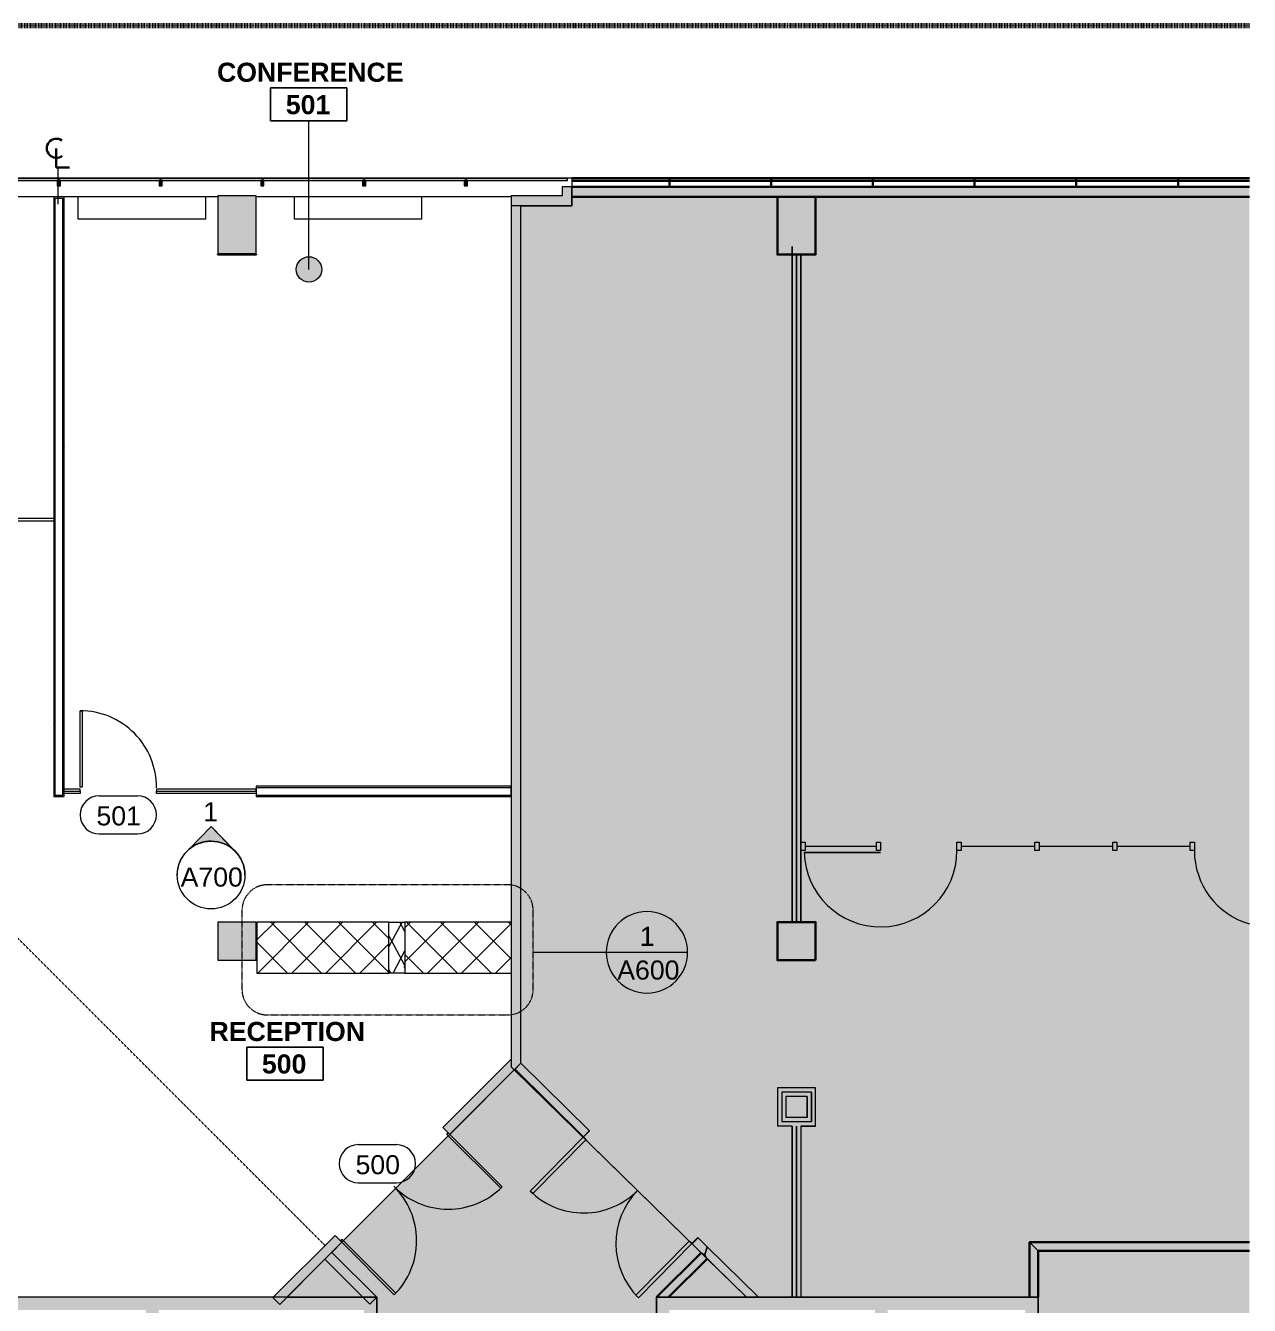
# Model space of a CAD drawing. Header units: inches. Extents: x 920 to 3738, y -709 to 819.
# Drawn here: x 3161 to 3738, y 164 to 768 of the extents above; entities that cross this region are included whole.
import ezdxf

# ---------------------------------------------------------------- set-up
doc = ezdxf.new("R2010")
doc.units = ezdxf.units.IN
doc.header["$MEASUREMENT"] = 0
for name, pattern in [('Dash Dot 3_16_', [0.3125, 0.1875, -0.0625, 0, -0.0625]), ('IMPORT-bb$0$HIDDEN _2_', [0.09375, 0.0625, -0.03125]), ('IMPORT-dp$0$04', [0.5, 0.5, 0, 0, 0]), ('Overhead 1_16_', [0.101562, 0.0625, -0.039062])]:
    doc.linetypes.add(name, pattern=pattern)
for name, color, linetype, lineweight in [('A-ANNO-NOTE', 131, 'Continuous', 9), ('A-ANNO-SYMB', 150, 'Continuous', 9), ('A-AREA-IDEN', 2, 'Continuous', 9), ('A-COLS', 52, 'Continuous', 13), ('A-DETL', 90, 'Continuous', 9), ('A-DETL-GENF', 92, 'Continuous', 9), ('A-DETL-THIN', 151, 'Continuous', 9), ('A-DOOR', 31, 'Continuous', 13), ('A-DOOR-IDEN', 31, 'Continuous', 9), ('A-FLOR-OVHD', 1, 'Overhead 1_16_', 9), ('A-GLAZ-CURT', 52, 'Continuous', 9), ('A-GLAZ-CWMG', 51, 'Continuous', 9), ('A-WALL', 113, 'Continuous', 13), ('A-WALL-PATT', 111, 'Continuous', 13), ('bb$0$A-BBASE', 250, 'Continuous', 30), ('dp$0$A-0-DOOR-S', 7, 'Continuous', 9), ('dp$0$A-Door-exst', 7, 'Continuous', 9), ('dp$0$A-N-GLAS', 7, 'Continuous', 9), ('dp$0$A-N-MULL', 7, 'Continuous', 9), ('dp$0$A-Wall', 250, 'Continuous', 30), ('dp$0$A-WALL-CL04', 7, 'IMPORT-dp$0$04', 9), ('dp$0$A-WALL-EXST', 7, 'Continuous', 9), ('dp$0$A-Wall-Patt', 7, 'Continuous', 9), ('G-ANNO-SYMB', 111, 'Continuous', 9), ('I-WALL', 2, 'Continuous', 9), ('Q-CASE', 31, 'Continuous', 9), ('S-COLS', 52, 'Continuous', 13)]:
    doc.layers.add(name, color=color, linetype=linetype, lineweight=lineweight)
doc.styles.add('Arial_1', font='arial.ttf', dxfattribs={"height": 9})
doc.styles.add('Swis721 Lt BT', font='swissl.ttf', dxfattribs={"height": 9})
doc.styles.add('Swis721 Lt BT_B', font='', dxfattribs={"height": 9})
doc.styles.get('Swis721 Lt BT_B').set_extended_font_data('Swis721 Lt BT', bold=True)
pattern_1 = [(0, (2996.523, 0), (30.72, 7.68), [1.267, -21.773, 1.267, -21.773, -122.88]), (0, (2996.523, 0), (30.72, 7.68), [-46.08, 1.267, -44.813, 1.267, -21.773, -53.76]), (0, (2996.523, 0), (30.72, 7.68), [-115.2, 1.267, -14.093, 1.267, -37.133]), (120, (3008.043, 3.84), (-22.011075, 22.7643), [1.267, -21.773, 1.267, -21.773, -122.88]), (120, (3008.043, 3.84), (-22.011075, 22.7643), [-46.08, 1.267, -44.813, 1.267, -21.773, -53.76]), (120, (3008.043, 3.84), (-22.011075, 22.7643), [-115.2, 1.267, -14.093, 1.267, -37.133]), (240, (3011.883, 19.2), (-8.708925, -30.4443), [1.267, -21.773, 1.267, -21.773, -122.88]), (240, (3011.883, 19.2), (-8.708925, -30.4443), [-46.08, 1.267, -44.813, 1.267, -21.773, -53.76]), (240, (3011.883, 19.2), (-8.708925, -30.4443), [-115.2, 1.267, -14.093, 1.267, -37.133])]
pattern_2 = [(45, (-328.137, -345), (-8.01223, 8.01223), []), (135, (-328.137, -345), (-8.01223, -8.01223), [])]

# ---------------------------------------------------------------- blocks, each defined once
blk = doc.blocks.new('1951 Kidwell_Linked_dwg_bb-7240425-5TH FLOOR CONSTRUCTION')
at = {"layer": 'bb$0$A-BBASE'}
for points in [[(537, 660), (537, 687.25), (519, 687.25), (519, 660)], [(273, 660), (273, 660.13), (255, 660.13), (255, 660)], [(537, 327), (537, 345), (519, 345), (519, 327)]]:
    blk.add_hatch(color=256, dxfattribs=at).paths.add_polyline_path(points, flags=0)
at = {"layer": 'bb$0$A-BBASE', "color": 10, "linetype": 'IMPORT-bb$0$HIDDEN _2_', "lineweight": 70}
blk.add_line((-62, 768), (741.69, 768), dxfattribs=at)
at = {"layer": 'bb$0$A-BBASE'}
for p, q in [((741.69, 696), (422, 696)), ((422, 694.75), (741.69, 694.75)), ((468, 692), (468, 696)), ((516, 692), (516, 696)), ((564, 692), (564, 696)), ((612, 692), (612, 696)), ((660, 692), (660, 696)), ((708, 692), (708, 696)), ((422, 692), (741.69, 692)), ((422, 687.25), (741.69, 687.25)), ((537, 687.25), (519, 687.25)), ((519, 687.25), (519, 660)), ((537, 660), (537, 687.25)), ((273, 660.13), (255, 660.13)), ((255, 660.13), (255, 660)), ((255, 660), (273, 660)), ((273, 660), (273, 660.13)), ((519, 660), (537, 660)), ((537, 345), (519, 345)), ((519, 345), (519, 327)), ((537, 327), (537, 345)), ((519, 327), (537, 327))]:
    blk.add_line(p, q, dxfattribs=at)
at = {"layer": 'bb$0$A-BBASE', "flags": 128}
for points in [[(537, 687.25), (537, 660), (519, 660), (519, 687.25)], [(273, 660.13), (273, 660), (255, 660), (255, 660.13)]]:
    blk.add_lwpolyline(points, dxfattribs=at)
blk.add_lwpolyline([(537, 327), (537, 345), (519, 345), (519, 327)], close=True, dxfattribs=at)
blk = doc.blocks.new('1951 Kidwell_Linked_dwg_dp$0$CS_SG180-7240435-5TH FLOOR CONSTRUCTION')
at = {"layer": 'dp$0$A-0-DOOR-S'}
blk.add_arc((567.69, 378.78), 36.01, 181.3504, 359.99241, dxfattribs=at)
at = {"layer": 'dp$0$A-Door-exst'}
for p, q in [((567.69, 377.93), (531.69, 377.93)), ((531.69, 377.93), (567.69, 377.93))]:
    blk.add_line(p, q, dxfattribs=at)
blk = doc.blocks.new('1951 Kidwell_Linked_dwg_dp$0$CS_SG180-7240436-5TH FLOOR CONSTRUCTION')
at = {"layer": 'dp$0$A-0-DOOR-S'}
blk.add_arc((751.73, 378.78), 36.01, 180.00759, 253.77426, dxfattribs=at)
blk = doc.blocks.new('1951 Kidwell_Linked_dwg-6963106-5TH FLOOR CONSTRUCTION')
at = {"layer": 'bb$0$A-BBASE'}
for points in [[(537, 660), (537, 687.25), (519, 687.25), (519, 660)], [(273, 660), (273, 660.13), (255, 660.13), (255, 660)], [(537, 327), (537, 345), (519, 345), (519, 327)]]:
    blk.add_hatch(color=256, dxfattribs=at).paths.add_polyline_path(points, flags=0)
at = {"layer": 'bb$0$A-BBASE', "color": 10, "linetype": 'IMPORT-bb$0$HIDDEN _2_', "lineweight": 70}
blk.add_line((-62, 768), (741.69, 768), dxfattribs=at)
at = {"layer": 'bb$0$A-BBASE'}
for p, q in [((422, 696), (741.69, 696)), ((422, 694.75), (741.69, 694.75)), ((468, 692), (468, 696)), ((516, 692), (516, 696)), ((564, 692), (564, 696)), ((612, 692), (612, 696)), ((660, 692), (660, 696)), ((708, 692), (708, 696)), ((422, 692), (741.69, 692)), ((422, 687.25), (741.69, 687.25)), ((537, 687.25), (519, 687.25)), ((519, 687.25), (519, 660)), ((537, 660), (537, 687.25)), ((273, 660.13), (255, 660.13)), ((255, 660.13), (255, 660)), ((255, 660), (273, 660)), ((273, 660), (273, 660.13)), ((519, 660), (537, 660)), ((537, 345), (519, 345)), ((519, 345), (519, 327)), ((537, 327), (537, 345)), ((519, 327), (537, 327))]:
    blk.add_line(p, q, dxfattribs=at)
at = {"layer": 'bb$0$A-BBASE', "flags": 128}
for points in [[(537, 687.25), (537, 660), (519, 660), (519, 687.25)], [(273, 660.13), (273, 660), (255, 660), (255, 660.13)]]:
    blk.add_lwpolyline(points, dxfattribs=at)
blk.add_lwpolyline([(537, 327), (537, 345), (519, 345), (519, 327)], close=True, dxfattribs=at)
at = {"layer": 'dp$0$A-Door-exst', "flags": 128}
for points in [[(427.56, 243.69), (428.81, 242.46), (403.63, 216.9), (402.38, 218.13)], [(430.37, 246.54), (430.28, 246.63), (427.47, 243.78), (427.56, 243.69)], [(478.67, 193.33), (477.42, 194.56), (452.25, 169.01), (453.49, 167.78)], [(481.48, 196.18), (481.57, 196.09), (478.76, 193.25), (478.67, 193.33)]]:
    blk.add_lwpolyline(points, close=True, dxfattribs=at)
at = {"layer": 'dp$0$A-Door-exst'}
for centre, start, end in [((427.56, 243.69), 225.42663, 315.42663), ((478.67, 193.33), 135.42663, 225.42663)]:
    blk.add_arc(centre, 35.88, start, end, dxfattribs=at)
at = {"layer": 'dp$0$A-N-GLAS'}
for p, q in [((532.01, 380.78), (565.69, 380.78)), ((605.69, 380.78), (640.43, 380.78)), ((642.43, 380.78), (677.18, 380.78)), ((679.18, 380.78), (713.72, 380.78))]:
    blk.add_line(p, q, dxfattribs=at)
at = {"layer": 'dp$0$A-N-MULL', "flags": 128}
for points in [[(530.01, 382.78), (532.01, 382.78), (532.01, 378.78), (530.01, 378.78)], [(565.69, 382.78), (567.69, 382.78), (567.69, 378.78), (565.69, 378.78)], [(603.69, 382.78), (605.69, 382.78), (605.69, 378.78), (603.69, 378.78)], [(640.43, 382.78), (642.43, 382.78), (642.43, 378.78), (640.43, 378.78)], [(677.18, 382.78), (679.18, 382.78), (679.18, 378.78), (677.18, 378.78)], [(713.72, 382.78), (715.72, 382.78), (715.72, 378.78), (713.72, 378.78)]]:
    blk.add_lwpolyline(points, close=True, dxfattribs=at)
at = {"layer": 'dp$0$A-Wall'}
for p, q in [((483.03, 189.03), (462, 168)), ((467.66, 168), (485.86, 186.21))]:
    blk.add_line(p, q, dxfattribs=at)
at = {"layer": 'dp$0$A-Wall', "flags": 128}
for points in [[(741.69, 194), (638, 194), (638, 168)], [(642, 168), (642, 190), (741.69, 190)]]:
    blk.add_lwpolyline(points, dxfattribs=at)
at = {"layer": 'dp$0$A-WALL-CL04'}
for p, q in [((528.01, 659.78), (528.01, 344.78)), ((528.01, 344.78), (528.01, 659.78)), ((535.01, 264.78), (521.01, 264.78)), ((535.01, 264.78), (521.01, 264.78)), ((521.01, 264.78), (521.01, 250.78)), ((521.01, 264.78), (521.01, 250.78)), ((535.01, 250.78), (535.01, 264.78)), ((535.01, 264.78), (535.01, 250.78)), ((535.01, 250.78), (521.01, 250.78)), ((535.01, 250.78), (521.01, 250.78)), ((528.01, 168), (528.01, 248.78)), ((528.01, 248.78), (528.01, 168))]:
    blk.add_line(p, q, dxfattribs=at)
at = {"layer": 'dp$0$A-WALL-EXST'}
for p, q in [((526.01, 663.78), (526.01, 344.78)), ((526.01, 344.78), (526.01, 663.78)), ((530.01, 659.78), (530.01, 344.78)), ((530.01, 344.78), (530.01, 659.78)), ((537.01, 266.78), (519.01, 266.78)), ((537.01, 266.78), (519.01, 266.78)), ((519.01, 266.78), (519.01, 248.78)), ((519.01, 266.78), (519.01, 248.78)), ((537.01, 248.78), (537.01, 266.78)), ((537.01, 248.78), (537.01, 266.78)), ((533.01, 262.78), (523.01, 262.78)), ((533.01, 262.78), (523.01, 262.78)), ((523.01, 262.78), (523.01, 252.78)), ((523.01, 262.78), (523.01, 252.78)), ((533.01, 252.78), (533.01, 262.78)), ((533.01, 262.78), (533.01, 252.78)), ((526.01, 248.78), (519.01, 248.78)), ((526.01, 248.78), (519.01, 248.78)), ((533.01, 252.78), (523.01, 252.78)), ((533.01, 252.78), (523.01, 252.78)), ((526.01, 168), (526.01, 248.78)), ((526.01, 248.78), (526.01, 168)), ((537.01, 248.78), (530.01, 248.78)), ((530.01, 248.78), (530.01, 168)), ((530.01, 248.78), (537.01, 248.78)), ((530.01, 248.78), (530.01, 168)), ((483.03, 189.03), (462, 168))]:
    blk.add_line(p, q, dxfattribs=at)
at = {"layer": 'dp$0$A-WALL-EXST', "flags": 128}
blk.add_lwpolyline([(398, 278.43), (395.19, 275.58), (427.56, 243.69), (430.37, 246.54)], close=True, dxfattribs=at)
for points in [[(510.08, 168), (485.84, 191.88), (481.48, 196.18), (478.67, 193.33), (483.03, 189.03), (485.86, 186.21)], [(467.66, 168), (485.88, 186.23), (504.38, 168)]]:
    blk.add_lwpolyline(points, dxfattribs=at)
at = {"layer": 'dp$0$A-Wall-Patt'}
for p, q in [((395.19, 275.58), (398, 278.43)), ((430.37, 246.54), (427.56, 243.69))]:
    blk.add_line(p, q, dxfattribs=at)
at = {"layer": 'dp$0$A-Wall-Patt', "flags": 128}
for points in [[(478.67, 193.33), (479.02, 193.68), (481.48, 196.18)], [(485.88, 186.23), (484.8, 187.98), (485.84, 191.88), (484.8, 187.98), (483.03, 189.03), (485.86, 186.21), (484.8, 187.98), (483.03, 189.03)]]:
    blk.add_lwpolyline(points, dxfattribs=at)
blk.add_lwpolyline([(642, 190), (638, 194)], close=True, dxfattribs=at)
for name in ['1951 Kidwell_Linked_dwg_bb-7240425-5TH FLOOR CONSTRUCTION', '1951 Kidwell_Linked_dwg_dp$0$CS_SG180-7240435-5TH FLOOR CONSTRUCTION', '1951 Kidwell_Linked_dwg_dp$0$CS_SG180-7240436-5TH FLOOR CONSTRUCTION']:
    blk.add_blockref(name, (0, 0))
blk = doc.blocks.new('Door - Glass Double - Full Rail - Short Pull-7298233-5TH FLOOR CONSTRUCTION')
at = {"layer": 'A-DOOR', "color": 8, "lineweight": 20}
for p, q in [((-36, 37.26), (-35, 37.26)), ((-36, 2.31), (-36, 37.26)), ((-35, 37.26), (-35, 1.26)), ((35, 37.26), (35, 1.26)), ((36, 37.26), (35, 37.26)), ((36, 2.31), (36, 37.26)), ((-35, 1.26), (-36, 1.26)), ((35, 1.26), (36, 1.26))]:
    blk.add_line(p, q, dxfattribs=at)
at = {"layer": 'A-DOOR', "lineweight": 9}
for centre, start, end in [((-36, 1.26), 359.5, 90), ((36, 1.26), 90, 180.5)]:
    blk.add_arc(centre, 36, start, end, dxfattribs=at)
blk = doc.blocks.new('Concrete-Rectangular-Column - 18 x 18-7059525-5TH FLOOR CONSTRUCTION')
at = {"layer": 'S-COLS', "lineweight": 9}
blk.add_hatch(color=7, dxfattribs=at).paths.add_polyline_path([(9, -9), (8.99, 9), (-9, 9), (-9, -9), (8.99, -9)], flags=0)
at = {"layer": 'S-COLS', "color": 8, "lineweight": 20}
for p, q in [((9, 9), (-9, 9)), ((-9, 9), (-9, -9)), ((9, -9), (9, 9)), ((-9, -9), (9, -9))]:
    blk.add_line(p, q, dxfattribs=at)
blk = doc.blocks.new('Concrete-Rectangular-Column - 18 x 27-7059394-5TH FLOOR CONSTRUCTION')
at = {"layer": 'S-COLS', "lineweight": 9}
blk.add_hatch(color=7, dxfattribs=at).paths.add_polyline_path([(9, -13.75), (9, 13.75), (-9, 13.75), (-9, -13.75)], flags=0)
at = {"layer": 'S-COLS', "color": 8, "lineweight": 20}
for p, q in [((9, 13.75), (-9, 13.75)), ((-9, 13.75), (-9, -13.75)), ((9, -13.75), (9, 13.75)), ((-9, -13.75), (9, -13.75))]:
    blk.add_line(p, q, dxfattribs=at)
blk = doc.blocks.new('Door - Glass Single - Full Rail - Short Handle-7611544-5TH FLOOR CONSTRUCTION')
at = {"layer": 'A-DOOR', "lineweight": 20}
for p, q in [((17, -2), (18, -2)), ((17, -38), (17, -2)), ((18, -2), (18, -38)), ((18, -38), (17, -38))]:
    blk.add_line(p, q, dxfattribs=at)
at = {"layer": 'A-DOOR', "lineweight": 9}
blk.add_arc((18, -2), 36, 179.5, 270, dxfattribs=at)
blk = doc.blocks.new('System Panel - Glazed-7347231-5TH FLOOR CONSTRUCTION')
at = {"layer": 'A-GLAZ-CURT', "lineweight": 13}
for p, q in [((-37.375, 1.75), (-45.625, 1.75)), ((-45.625, 1.75), (-45.625, 0.75)), ((-45.625, 0.75), (-37.375, 0.75)), ((-37.375, 0.75), (-37.375, 1.75)), ((45.625, 1.75), (-1.375, 1.75)), ((-1.375, 1.75), (-1.375, 0.75)), ((-1.375, 0.75), (45.625, 0.75)), ((45.625, 0.75), (45.625, 1.75))]:
    blk.add_line(p, q, dxfattribs=at)
blk = doc.blocks.new('Rectangular Mullion - 1_ Square-7325458-5TH FLOOR CONSTRUCTION')
at = {"layer": 'A-GLAZ-CWMG'}
for p, q in [((190, 405.75), (182.4375, 405.75)), ((190, 406.75), (190, 405.75))]:
    blk.add_line(p, q, dxfattribs=at)
blk = doc.blocks.new('Rectangular Mullion - 1_ Square-7325449-5TH FLOOR CONSTRUCTION')
at = {"layer": 'A-GLAZ-CWMG'}
for p, q in [((226, 405.75), (226, 406.75)), ((273, 405.75), (226, 405.75))]:
    blk.add_line(p, q, dxfattribs=at)
blk = doc.blocks.new('Reception Desk - Reception Desk-7512951-5TH FLOOR CONSTRUCTION')
at = {"layer": 'Q-CASE'}
h = blk.add_hatch(dxfattribs=at)
h.set_pattern_fill('FP_4', color=256, style=0, pattern_type=2)
h.set_pattern_definition(pattern_2)
h.paths.add_polyline_path([(7.57, -24), (7.57, 0), (-54.76, 0), (-54.76, -24)], flags=0)
h = blk.add_hatch(dxfattribs=at)
h.set_pattern_fill('FP_5', color=256, style=0, pattern_type=2)
h.set_pattern_definition([(62.08, (-67.153, -345), (-4.2454, 8.0125), []), (117.92, (-67.153, -345), (-4.2454, -8.0125), [])])
h.paths.add_polyline_path([(15.07, -24), (15.07, -21.94), (14.54, -20.89), (15.07, -21.67), (15.07, 0), (7.57, 0), (7.57, -24)], flags=0)
h = blk.add_hatch(dxfattribs=at)
h.set_pattern_fill('FP_4', color=256, style=0, pattern_type=2)
h.set_pattern_definition(pattern_2)
h.paths.add_polyline_path([(15.07, -24), (65.24, -24), (65.24, 0), (15.07, 0), (15.07, -21.67), (15.19, -21.85), (15.07, -21.94)], flags=0)
h = blk.add_hatch(dxfattribs=at)
h.set_pattern_fill('FP_3', color=256, style=0, pattern_type=2)
h.set_pattern_definition([(47.454, (-334.085, -336.275), (-7.5585, 5.4917), []), (144.001, (-334.085, -336.275), (-7.5587, -8.23484), [])])
h.paths.add_polyline_path([(15.07, -21.94), (15.19, -21.85), (14.54, -20.89)], flags=0)
for p, q in [((-54.76, 0), (-54.76, -24)), ((7.57, 0), (-54.76, 0)), ((7.57, -24), (7.57, 0)), ((7.57, 0), (15.07, 0)), ((65.24, 0), (15.07, 0)), ((15.07, 0), (15.07, -21.67)), ((-54.76, -24), (7.57, -24)), ((15.07, -24), (7.57, -24)), ((14.54, -20.89), (15.19, -21.85)), ((15.07, -21.94), (15.07, -24)), ((15.07, -24), (65.24, -24))]:
    blk.add_line(p, q, dxfattribs=at)
blk = doc.blocks.new('System Panel - Glazed-7347563-5TH FLOOR CONSTRUCTION')
at = {"layer": 'A-GLAZ-CURT'}
blk.add_hatch(color=7, dxfattribs=at).paths.add_polyline_path([(-24, 0.75), (24, 0.75), (24, 1.75), (-24, 1.75), (-24, 1.59)], flags=0)
at = {"layer": 'A-GLAZ-CURT', "color": 8, "lineweight": 20}
for p, q in [((24, 1.75), (-24, 1.75)), ((-24, 1.75), (-24, 0.75)), ((-24, 0.75), (24, 0.75)), ((24, 0.75), (24, 1.75))]:
    blk.add_line(p, q, dxfattribs=at)
blk = doc.blocks.new('System Panel - Glazed-7354887-5TH FLOOR CONSTRUCTION')
at = {"layer": 'A-GLAZ-CURT'}
blk.add_hatch(color=7, dxfattribs=at).paths.add_polyline_path([(21.39, 0.75), (24.01, 0.75), (24.01, 1.75), (-24.01, 1.75), (-24.01, 0.75), (2.01, 0.75)], flags=0)
at = {"layer": 'A-GLAZ-CURT', "color": 8, "lineweight": 20}
for p, q in [((24.01, 1.75), (-24.01, 1.75)), ((-24.01, 1.75), (-24.01, 0.75)), ((-24.01, 0.75), (24.01, 0.75)), ((24.01, 0.75), (24.01, 1.75))]:
    blk.add_line(p, q, dxfattribs=at)
blk = doc.blocks.new('Rectangular Mullion - 1_5_ x 2_5_ rectangular-7354297-5TH FLOOR CONSTRUCTION')
at = {"layer": 'A-GLAZ-CWMG'}
blk.add_hatch(color=7, dxfattribs=at).paths.add_polyline_path([(0, 1.75), (0.75, 1.75), (0.75, -0.75), (-0.75, -0.75), (-0.75, 1.75)], flags=0)
at = {"layer": 'A-GLAZ-CWMG', "color": 8, "lineweight": 20}
for p, q in [((-0.75, 1.75), (0.75, 1.75)), ((-0.75, -0.75), (-0.75, 1.75)), ((0.75, 1.75), (0.75, -0.75)), ((0.75, -0.75), (-0.75, -0.75))]:
    blk.add_line(p, q, dxfattribs=at)
blk = doc.blocks.new('System Panel - Glazed-7514559-5TH FLOOR CONSTRUCTION')
at = {"layer": 'A-GLAZ-CURT', "lineweight": 13}
for p, q in [((63.125, 1.75), (-63.125, 1.75)), ((-63.125, 1.75), (-63.125, 0.75)), ((-63.125, 0.75), (63.125, 0.75)), ((63.125, 0.75), (63.125, 1.75))]:
    blk.add_line(p, q, dxfattribs=at)
blk = doc.blocks.new('Room Tag - Room Name and Number-3379422-5TH FLOOR CONSTRUCTION')
at = {"layer": 'A-AREA-IDEN'}
for p, q in [((-0.1881, -0.1636), (-0.1881, -0.0018)), ((-0.1881, -0.0018), (0.1869, -0.0018)), ((0.1869, -0.0018), (-0.1881, -0.0018)), ((-0.1881, -0.0018), (-0.1881, -0.1636)), ((0.1869, -0.0018), (0.1869, -0.1636)), ((0.1869, -0.1636), (0.1869, -0.0018)), ((0.1869, -0.1636), (-0.1881, -0.1636)), ((-0.1881, -0.1636), (0.1869, -0.1636))]:
    blk.add_line(p, q, dxfattribs=at)
blk = doc.blocks.new('Door Tag - Door Tag-41184-5TH FLOOR CONSTRUCTION')
at = {"layer": 'A-DOOR-IDEN'}
for p, q in [((-0.09375, 0.09375), (0.09375, 0.09375)), ((-0.09375, -0.09375), (0.09375, -0.09375))]:
    blk.add_line(p, q, dxfattribs=at)
for centre, start, end in [((-0.09375, 0), 90, 270), ((0.09375, 0), 270, 90)]:
    blk.add_arc(centre, 0.09375, start, end, dxfattribs=at)
blk = doc.blocks.new('Elevation - Filled Arrow 2-347888-5TH FLOOR CONSTRUCTION')
at = {"layer": 'G-ANNO-SYMB'}
blk.add_circle((0, 0), 0.1664, dxfattribs=at)
blk = doc.blocks.new('Elevation - Filled Arrow-151867-5TH FLOOR CONSTRUCTION')
at = {"layer": 'G-ANNO-SYMB'}
h = blk.add_hatch(color=256, dxfattribs=at)
edge = h.paths.add_edge_path(flags=0)
edge.add_line((0, 0.2393), (0.1103, 0.1247))
edge.add_arc((-0.0002, -0.0002), 0.1667, 48.49802, 130.55707)
edge.add_line((-0.1085, 0.1265), (0, 0.2393))
for p, q in [((0, 0.2393), (-0.1085, 0.1265)), ((-0.1084, 0.1266), (0, 0.2393)), ((0, 0.2393), (-0.1084, 0.1266)), ((0, 0.2393), (0.11, 0.1249)), ((0.1103, 0.1247), (0, 0.2393))]:
    blk.add_line(p, q, dxfattribs=at)
blk.add_arc((-0.0002, -0.0002), 0.1667, 48.49802, 130.55707, dxfattribs=at)
blk.add_ellipse((-0.0002, -0.0001), major_axis=(-0.1667, 0), ratio=0.999376, start_param=3.141593, end_param=6.283185, dxfattribs=at)
blk = doc.blocks.new('Floor Plan - Callout Head-3511279-5TH FLOOR CONSTRUCTION')
at = {"layer": 'A-ANNO-SYMB'}
blk.add_line((-0.2, 0), (0.2, 0), dxfattribs=at)
for start, end in [(360, 180), (180, 360)]:
    blk.add_arc((0, 0), 0.2, start, end, dxfattribs=at)
blk = doc.blocks.new('Centerline - Centerline-43150-5TH FLOOR CONSTRUCTION')
at = {"layer": 'A-ANNO-NOTE', "lineweight": 30}
for p, q in [((0, 0.0259), (0, -0.0678)), ((0, -0.0678), (0.0642, -0.0678))]:
    blk.add_line(p, q, dxfattribs=at)
blk.add_arc((0, 0.0273), 0.0469, 55.77551, 308.03717, dxfattribs=at)

msp = doc.modelspace()

# ---------------------------------------------------------------- hatches: boundary and pattern name
at = {"layer": 'A-AREA-IDEN'}
h = msp.add_hatch(color=256, dxfattribs=at)
edge = h.paths.add_edge_path(flags=0)
edge.add_arc((3294.48, 652.95), 6, 0, 360)
at = {"layer": 'A-COLS', "lineweight": 9}
h = msp.add_hatch(color=7, dxfattribs=at)
h.paths.add_polyline_path([(3392.52, -709), (3392.52, -438.89), (3343.86, -390.23), (3339.62, -394.47), (3388.02, -442.87), (3388.02, -698.14), (3047.14, -357.25), (3302.4, -357.25), (3314.17, -369.01), (3318.41, -364.77), (3315.58, -361.94), (3340.52, -337), (3340.52, -202), (3334.52, -202), (3334.52, -212), (3314.52, -212), (3314.52, -351.25), (3170.52, -351.25), (3170.52, -186), (3265.02, -186), (3265.02, -162), (3334.52, -162), (3334.52, -166), (3340.52, -166), (3340.52, -156), (3146.52, -156), (3146.52, -351.25), (3043.52, -351.25), (3043.52, -360), (3249.74, -566.22)], flags=0)
h.paths.add_polyline_path([(3465.89, -365.52), (3474.16, -357.25), (3738.21, -357.25), (3738.21, -351.25), (3638.52, -351.25), (3638.52, -156), (3444.52, -156), (3444.52, -166), (3450.52, -166), (3450.52, -162), (3513.52, -162), (3513.52, -186), (3614.52, -186), (3614.52, -351.25), (3470.52, -351.25), (3470.52, -208), (3450.52, -208), (3450.52, -202), (3444.52, -202), (3444.52, -344.16), (3463.45, -363.09)], flags=0)
h.paths.add_polyline_path([(3632.52, -351.25), (3618.52, -351.25), (3618.52, -182), (3517.52, -182), (3517.52, -162), (3632.52, -162), (3632.52, -336.12)], flags=0)
h.paths.add_polyline_path([(3466.52, -351.25), (3460.1, -351.25), (3450.52, -341.68), (3450.52, -212), (3466.52, -212), (3466.52, -348.75)], flags=0)
h.paths.add_polyline_path([(3166.52, -351.25), (3152.52, -351.25), (3152.52, -162), (3226.52, -162), (3226.52, -182), (3166.52, -182), (3166.52, -351.07)], flags=0)
h.paths.add_polyline_path([(3318.52, -350.51), (3318.52, -216), (3334.52, -216), (3334.52, -334.51), (3332.04, -337)], flags=0)
h.paths.add_polyline_path([(3249.74, -182), (3230.52, -182), (3230.52, -162), (3261.02, -162), (3261.02, -182)], flags=0)
h.paths.add_polyline_path([(3632.52, -84), (3638.52, -84), (3638.52, 122), (3632.52, 122), (3632.52, 48), (3567.52, 48), (3567.52, 162), (3632.52, 162), (3632.52, 157.44), (3638.52, 157.44), (3638.52, 168), (3458.52, 168), (3458.52, 114), (3464.52, 114), (3464.52, 162), (3561.52, 162), (3561.52, -78), (3464.52, -78), (3464.52, -30), (3458.52, -30), (3458.52, -84), (3592.52, -84), (3592.52, -78), (3567.52, -78), (3567.52, 34), (3632.52, 34), (3632.52, -78), (3628.52, -78), (3628.52, -84)], flags=0)
h.paths.add_polyline_path([(3217.52, -84), (3326.52, -84), (3326.52, -30), (3320.52, -30), (3320.52, -78), (3223.52, -78), (3223.52, 162), (3320.52, 162), (3320.52, 114), (3326.52, 114), (3326.52, 168), (3146.52, 168), (3146.52, 156), (3152.52, 156), (3152.52, 162), (3217.52, 162), (3217.52, 114), (3152.52, 114), (3152.52, 120), (3146.52, 120), (3146.52, -84), (3156.52, -84), (3156.52, -78), (3152.52, -78), (3152.52, 42), (3217.52, 42), (3217.52, -78), (3192.52, -78), (3192.52, -84)], flags=0)
h.paths.add_polyline_path([(3458.52, 12), (3464.52, 12), (3464.52, 72), (3458.52, 72), (3458.52, 68.06)], flags=0)
h.paths.add_polyline_path([(3326.52, 12), (3326.52, 72), (3320.52, 72), (3320.52, 12)], flags=0)
h.paths.add_polyline_path([(3567.52, 38), (3567.52, 44), (3632.52, 44), (3632.52, 38), (3567.74, 38)], flags=0)
h.paths.add_polyline_path([(3192.52, 48), (3152.52, 48), (3152.52, 108), (3217.52, 108), (3217.52, 48), (3217.22, 48)], flags=0)
at = {"layer": 'A-DETL-GENF'}
h = msp.add_hatch(color=9, dxfattribs=at)
h.paths.add_polyline_path([(3638.52, -351.25), (3738.21, -351.25), (3738.21, 130), (3698.52, 130), (3698.52, -156), (3638.52, -156), (3638.52, -336.12)], flags=0)
h.paths.add_polyline_path([(3500.91, 168), (3638.52, 168), (3638.52, 190), (3738.21, 190), (3738.21, 692), (3418.52, 692), (3418.52, 683), (3394.52, 683), (3394.52, 278.43), (3391.38, 275.29), (3493.98, 174.79)], flags=0)
h = msp.add_hatch(color=9, dxfattribs=at)
h.paths.add_polyline_path([(3389.69, -436.06), (3463.06, -362.69), (3444.52, -344.16), (3444.52, -156), (3698.52, -156), (3698.52, 130), (3738.21, 130), (3738.21, 190), (3638.52, 190), (3638.52, -84), (3458.52, -84), (3458.52, 168), (3500.91, 168), (3391.38, 275.29), (3305.31, 189.21), (3326.52, 168), (3326.52, -84), (3146.52, -84), (3146.52, 206), (2601.65, 206), (2601.65, 196.62), (2602.4, 196.62), (2602.4, 195.12), (2601.65, 195.12), (2601.65, 164.88), (2602.4, 164.88), (2602.4, 163.38), (2601.65, 163.38), (2601.65, 146), (3086.52, 146), (3086.52, -111.69), (3087.27, -111.69), (3087.27, -113.19), (3086.52, -113.19), (3086.52, -149.44), (3087.27, -149.44), (3087.27, -150.94), (3086.52, -150.94), (3086.52, -156), (3232.02, -156), (3232.02, -155.12), (3260.02, -155.12), (3260.02, -156), (3340.52, -156), (3340.52, -337), (3315.58, -361.94), (3388.02, -434.39)], flags=0)
h.paths.add_polyline_path([(3301.44, 168), (3319.98, 168), (3302.04, 185.94), (3284.1, 168), (3294.51, 168)], flags=0)
at = {"layer": 'A-WALL-PATT', "lineweight": 9}
for points in [[(3413.9, 683), (3418.52, 683), (3418.52, 692), (3413.9, 692), (3413.9, 687.25)], [(3389.9, 280.34), (3394.52, 284.97), (3394.52, 687.62), (3389.9, 687.62), (3389.9, 284.97)], [(3413.9, 683), (3413.9, 687.62), (3394.52, 687.62), (3394.52, 683)], [(3326.52, 168), (3305.31, 189.21), (3302.04, 185.94), (3319.98, 168)]]:
    msp.add_hatch(color=7, dxfattribs=at).paths.add_polyline_path(points, flags=0)
h = msp.add_hatch(dxfattribs=at)
h.set_pattern_fill('FP_2', color=256, style=0, pattern_type=2)
h.set_pattern_definition(pattern_1)
h.paths.add_polyline_path([(3174.71, 404.31), (3178.34, 404.31), (3178.34, 404.94), (3174.71, 404.94), (3174.71, 686.62), (3178.34, 686.62), (3178.34, 687.25), (3174.09, 687.25), (3174.09, 404.31)], flags=0)
h = msp.add_hatch(dxfattribs=at)
h.set_pattern_fill('FP_2', color=256, style=0, pattern_type=2)
h.set_pattern_definition(pattern_1)
h.paths.add_polyline_path([(3178.96, 404.31), (3178.96, 687.25), (3178.34, 687.25), (3178.34, 404.31)], flags=0)
h = msp.add_hatch(dxfattribs=at)
h.set_pattern_fill('FP_2', color=256, style=0, pattern_type=2)
h.set_pattern_definition(pattern_1)
h.paths.add_polyline_path([(3389.9, 408.56), (3389.87, 409.19), (3269.52, 409.19), (3269.52, 408.56), (3360.95, 408.56)], flags=0)
h = msp.add_hatch(dxfattribs=at)
h.set_pattern_fill('FP_2', color=256, style=0, pattern_type=2)
h.set_pattern_definition(pattern_1)
h.paths.add_polyline_path([(3389.9, 404.31), (3389.9, 404.94), (3269.52, 404.94), (3269.52, 404.31), (3360.95, 404.31)], flags=0)
h = msp.add_hatch(color=7, dxfattribs=at)
h.paths.add_polyline_path([(3284.1, 168), (3310.04, 193.94), (3306.77, 197.21), (3277.6, 168)], flags=0)
h.paths.add_polyline_path([(3360.95, 244.85), (3394.52, 278.43), (3394.52, 284.97), (3357.68, 248.12)], flags=0)

# ---------------------------------------------------------------- linework, layer by layer
at = {"layer": 'A-ANNO-NOTE'}
msp.add_line((3176.11, 683.7), (3176.11, 700.99), dxfattribs=at)
at = {"layer": 'A-ANNO-SYMB', "linetype": 'Dash Dot 3_16_'}
for p, q in [((3388.25, 362.64), (3274.88, 362.64)), ((3262.88, 350.64), (3262.88, 313.24)), ((3400.25, 313.24), (3400.25, 350.64)), ((3274.88, 301.24), (3388.25, 301.24))]:
    msp.add_line(p, q, dxfattribs=at)
at = {"layer": 'A-ANNO-SYMB'}
msp.add_line((3400.25, 330.77), (3434.74, 330.77), dxfattribs=at)
at = {"layer": 'A-ANNO-SYMB', "linetype": 'Dash Dot 3_16_'}
for centre, start, end in [((3274.88, 350.64), 90, 180), ((3388.25, 350.64), 0, 90), ((3274.88, 313.24), 180, 270), ((3388.25, 313.24), 270, 0)]:
    msp.add_arc(centre, 12, start, end, dxfattribs=at)
at = {"layer": 'A-AREA-IDEN'}
msp.add_line((3294.48, 652.95), (3294.48, 723.07), dxfattribs=at)
msp.add_circle((3294.48, 652.95), 6, dxfattribs=at)
at = {"layer": 'A-COLS', "color": 8, "lineweight": 20}
for p, q in [((3326.52, 168), (3146.52, 168)), ((3326.52, 114), (3326.52, 168)), ((3638.52, 168), (3458.52, 168)), ((3458.52, 168), (3458.52, 114)), ((3638.52, 157.44), (3638.52, 168))]:
    msp.add_line(p, q, dxfattribs=at)
at = {"layer": 'A-DETL'}
for p, q in [((3185.62, 676.75), (3185.62, 687.25)), ((3245.62, 687.25), (3245.62, 676.75)), ((3287.62, 676.75), (3287.62, 687.25)), ((3347.62, 687.25), (3347.62, 676.75)), ((3245.62, 676.75), (3185.62, 676.75)), ((3347.62, 676.75), (3287.62, 676.75))]:
    msp.add_line(p, q, dxfattribs=at)
at = {"layer": 'A-DETL-THIN'}
for p, q in [((3738.21, 692), (3418.52, 692)), ((3418.52, 692), (3418.52, 683)), ((3389.9, 683), (3389.9, 276.74)), ((3418.52, 683), (3389.9, 683)), ((3391.38, 275.29), (3284.1, 168)), ((3389.9, 276.74), (3500.91, 168)), ((3500.91, 168), (3391.38, 275.29)), ((3638.52, 168), (3638.52, 190)), ((3638.52, 190), (3738.21, 190)), ((3738.21, 190), (3638.52, 190)), ((3638.52, 190), (3638.52, -84)), ((3326.52, 168), (3146.52, 168)), ((3284.1, 168), (3326.52, 168)), ((3326.52, -84), (3326.52, 168)), ((3326.52, 168), (3326.52, -84)), ((3638.52, 168), (3458.52, 168)), ((3458.52, 168), (3458.52, -84)), ((3458.52, -84), (3458.52, 168)), ((3458.52, 168), (3500.91, 168)), ((3500.91, 168), (3638.52, 168)), ((3638.52, -84), (3638.52, 168))]:
    msp.add_line(p, q, dxfattribs=at)
at = {"layer": 'A-FLOR-OVHD'}
msp.add_line((3302.04, 192.48), (3021.62, 472.91), dxfattribs=at)
at = {"layer": 'A-WALL', "lineweight": 9}
for p, q in [((3006.63, 696.25), (3418.52, 696.25)), ((3418.52, 696.25), (3418.52, 692)), ((3174.09, 687.25), (3005.52, 687.25)), ((3251.52, 687.25), (3178.96, 687.25)), ((3389.9, 687.25), (3269.52, 687.25))]:
    msp.add_line(p, q, dxfattribs=at)
at = {"layer": 'A-WALL', "color": 8, "lineweight": 20}
for p, q in [((3418.52, 692), (3413.9, 692)), ((3413.9, 692), (3413.9, 687.62)), ((3418.52, 683), (3418.52, 692)), ((3389.9, 687.62), (3389.9, 409.19)), ((3413.9, 687.62), (3389.9, 687.62)), ((3394.52, 278.43), (3394.52, 683)), ((3394.52, 683), (3418.52, 683)), ((3389.9, 404.31), (3389.9, 280.34)), ((3389.9, 280.34), (3357.68, 248.12)), ((3360.95, 244.85), (3394.52, 278.43)), ((3357.68, 248.12), (3360.95, 244.85)), ((3306.77, 197.21), (3277.44, 167.88)), ((3305.31, 189.21), (3310.04, 193.94)), ((3310.04, 193.94), (3306.77, 197.21)), ((3326.52, 168), (3305.31, 189.21)), ((3280.71, 164.61), (3302.04, 185.94)), ((3302.04, 185.94), (3323.25, 164.73)), ((3277.44, 167.88), (3280.71, 164.61)), ((3323.25, 164.73), (3326.52, 168))]:
    msp.add_line(p, q, dxfattribs=at)
at = {"layer": 'A-WALL'}
for p, q in [((3174.71, 404.94), (3174.71, 686.62)), ((3174.71, 686.62), (3178.34, 686.62)), ((3178.34, 404.94), (3178.34, 686.62)), ((3174.71, 404.94), (3178.34, 404.94)), ((3269.52, 408.56), (3389.9, 408.56)), ((3269.52, 404.94), (3389.9, 404.94)), ((3389.9, 404.31), (3389.9, 409.19))]:
    msp.add_line(p, q, dxfattribs=at)
at = {"layer": 'I-WALL', "lineweight": 13}
for p, q in [((3174.09, 687.25), (3174.09, 404.31)), ((3178.96, 687.25), (3174.09, 687.25)), ((3178.96, 404.31), (3178.96, 687.25)), ((3389.9, 409.19), (3269.52, 409.19)), ((3269.52, 409.19), (3269.52, 404.31)), ((3174.09, 404.31), (3178.96, 404.31)), ((3269.52, 404.31), (3389.9, 404.31))]:
    msp.add_line(p, q, dxfattribs=at)

# ---------------------------------------------------------------- block references
at = {"layer": 'A-ANNO-NOTE', "xscale": 96, "yscale": 96, "zscale": 96}
msp.add_blockref('Centerline - Centerline-43150-5TH FLOOR CONSTRUCTION', (3175.28, 707.5), dxfattribs=at)
at = {"layer": 'A-ANNO-SYMB', "xscale": 95.99999999999994, "yscale": 95.99999999999994, "zscale": 95.99999999999994}
msp.add_blockref('Floor Plan - Callout Head-3511279-5TH FLOOR CONSTRUCTION', (3453.94, 330.77), dxfattribs=at)
at = {"layer": 'A-AREA-IDEN', "xscale": 95.99999999999994, "yscale": 95.99999999999994, "zscale": 95.99999999999994}
for p in [(3294.47, 738.78), (3283.18, 286.2)]:
    msp.add_blockref('Room Tag - Room Name and Number-3379422-5TH FLOOR CONSTRUCTION', p, dxfattribs=at)
at = {"layer": 'A-DOOR'}
for name, p, rotation in [('Door - Glass Single - Full Rail - Short Handle-7611544-5TH FLOOR CONSTRUCTION', (3204.52, 406.75), 180), ('Door - Glass Double - Full Rail - Short Pull-7298233-5TH FLOOR CONSTRUCTION', (3333.86, 221.03), 225)]:
    msp.add_blockref(name, p, dxfattribs=dict(at, rotation=rotation))
at = {"layer": 'A-DOOR-IDEN', "xscale": 95.99999999999994, "yscale": 95.99999999999994, "zscale": 95.99999999999994}
for p in [(3204.52, 395.62), (3326.76, 231.03)]:
    msp.add_blockref('Door Tag - Door Tag-41184-5TH FLOOR CONSTRUCTION', p, dxfattribs=at)
at = {"layer": 'A-GLAZ-CURT'}
for name, p in [('System Panel - Glazed-7347563-5TH FLOOR CONSTRUCTION', (3152.5, 694.12)), ('System Panel - Glazed-7347563-5TH FLOOR CONSTRUCTION', (3200.5, 694.12)), ('System Panel - Glazed-7347563-5TH FLOOR CONSTRUCTION', (3248.5, 694.12)), ('System Panel - Glazed-7347563-5TH FLOOR CONSTRUCTION', (3296.5, 694.12)), ('System Panel - Glazed-7347563-5TH FLOOR CONSTRUCTION', (3344.5, 694.12)), ('System Panel - Glazed-7354887-5TH FLOOR CONSTRUCTION', (3392.51, 694.12)), ('System Panel - Glazed-7514559-5TH FLOOR CONSTRUCTION', (3111.65, 533.66)), ('System Panel - Glazed-7347231-5TH FLOOR CONSTRUCTION', (3223.9, 406))]:
    msp.add_blockref(name, p, dxfattribs=at)
at = {"layer": 'A-GLAZ-CWMG', "extrusion": (0, 0, -1), "rotation": 180}
for p in [(-3176.5, 694.12), (-3224.5, 694.12), (-3272.5, 694.12), (-3320.5, 694.12), (-3368.5, 694.12)]:
    msp.add_blockref('Rectangular Mullion - 1_5_ x 2_5_ rectangular-7354297-5TH FLOOR CONSTRUCTION', p, dxfattribs=at)
at = {"layer": 'A-GLAZ-CWMG'}
for name in ['Rectangular Mullion - 1_ Square-7325458-5TH FLOOR CONSTRUCTION', 'Rectangular Mullion - 1_ Square-7325449-5TH FLOOR CONSTRUCTION']:
    msp.add_blockref(name, (2996.52, 0), dxfattribs=at)
at = {"layer": 'dp$0$A-WALL-EXST', "color": 250, "lineweight": 30}
msp.add_blockref('1951 Kidwell_Linked_dwg-6963106-5TH FLOOR CONSTRUCTION', (2996.52, 0), dxfattribs=at)
at = {"layer": 'G-ANNO-SYMB', "xscale": 95.99999999999994, "yscale": 95.99999999999994, "zscale": 95.99999999999994}
for name in ['Elevation - Filled Arrow-151867-5TH FLOOR CONSTRUCTION', 'Elevation - Filled Arrow 2-347888-5TH FLOOR CONSTRUCTION']:
    msp.add_blockref(name, (3248.3, 367.22), dxfattribs=at)
at = {"layer": 'Q-CASE'}
msp.add_blockref('Reception Desk - Reception Desk-7512951-5TH FLOOR CONSTRUCTION', (3324.66, 345), dxfattribs=at)
at = {"layer": 'S-COLS', "lineweight": 9}
for name, p in [('Concrete-Rectangular-Column - 18 x 27-7059394-5TH FLOOR CONSTRUCTION', (3260.52, 673.88)), ('Concrete-Rectangular-Column - 18 x 18-7059525-5TH FLOOR CONSTRUCTION', (3260.52, 336))]:
    msp.add_blockref(name, p, dxfattribs=at)

# ---------------------------------------------------------------- texts
at = {"layer": 'A-ANNO-SYMB', "char_height": 9, "attachment_point": 1, "style": 'Swis721 Lt BT'}
for s, insert, width in [('1', (3450.58, 342.8), 8.181), ('A600', (3439.94, 326.91), 33.936)]:
    msp.add_mtext(s, dxfattribs=dict(at, insert=insert, width=width))
at = {"layer": 'A-AREA-IDEN', "char_height": 9, "attachment_point": 1, "style": 'Swis721 Lt BT_B'}
for s, insert, width in [('CONFERENCE', (3251.11, 750.49), 104.838), ('501', (3283.57, 735.18), 25.452), ('RECEPTION', (3247.57, 297.92), 86.052), ('500', (3272.29, 282.6), 25.452)]:
    msp.add_mtext(s, dxfattribs=dict(at, insert=insert, width=width))
at = {"layer": 'A-DOOR-IDEN', "char_height": 9, "width": 24.543, "attachment_point": 1, "style": 'Swis721 Lt BT'}
for s, insert in [('501', (3194.22, 399.64)), ('500', (3316.46, 235.06))]:
    msp.add_mtext(s, dxfattribs=dict(at, insert=insert))
at = {"layer": 'G-ANNO-SYMB', "char_height": 9, "attachment_point": 1}
for s, insert, width, style in [('1', (3244.58, 401.6), 8.181, 'Swis721 Lt BT'), ('A700', (3233.94, 370.77), 35.754, 'Arial_1')]:
    msp.add_mtext(s, dxfattribs=dict(at, insert=insert, width=width, style=style))

doc.saveas('drawing.dxf')
